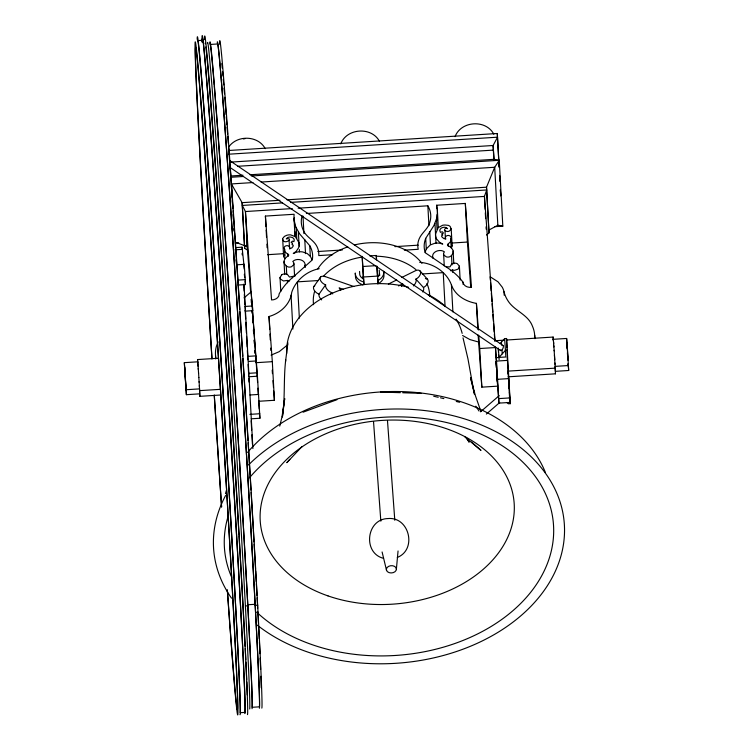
<?xml version="1.0" encoding="UTF-8"?>
<svg xmlns="http://www.w3.org/2000/svg" width="753" height="753" viewBox="0 0 753 753"><rect width="100%" height="100%" fill="white"/><g stroke="black" fill="none" stroke-linecap="round" stroke-linejoin="round"><path stroke-width="1.13" d="M369.761 255.888L376.284 255.474L376.481 259.634M284.926 258.43L283.599 256.594L282.686 238.485L284.408 236.404L286.705 235.303A7.163 4.951 -3.1 0 1 290.696 234.889L295.355 236.696L298.96 242.617A16.933 11.7 -3.1 0 1 298.659 247.69L296.193 251.351L293.275 253.526L296.211 252.311A10.636 7.351 -3.1 0 1 302.744 251.954L307.177 253.497L310.321 256.321A41.782 28.868 -3.1 0 1 311.921 259.719M283.599 256.594L284.408 254.542M396.398 568.986A5.026 3.633 -4.2 0 0 388.708 566.322A5.026 3.633 -4.2 0 0 389.047 572.609A5.026 3.633 -4.2 0 0 396.398 568.986L398.055 550.97M285.745 359.802C283.42 378.797 285.283 398.064 282.375 417.03L284.709 398.591L281.999 416.814L279.758 426.104M446.011 266.788L449.974 266.891L451.593 264.096A4.405 3.04 -3.1 0 1 457.297 263.672L459.396 266.195L458.182 269.094L454.511 270.327L452.544 269.969A24.115 16.66 -3.1 0 1 450.388 270.741M285.481 361.929L287.9 342.784M425.191 252.556A41.782 28.868 -3.1 0 1 426.283 248.979L430.245 244.941L434.745 243.313A10.617 7.332 -3.1 0 1 439.677 243.238L442.764 244.057L439.554 242.278L436.58 238.955A16.933 11.7 -3.1 0 1 435.535 233.967L438.237 227.651L442.595 225.269A7.163 4.951 -3.1 0 1 446.604 225.185C453.09 224.883 451.471 233.534 445.748 231.105C442.83 230.296 445.71 227.039 447.536 228.648C445.089 225.401 437.597 228.234 440.411 232.338L442.331 231.764L443.272 232.724C443.743 233.91 440.693 234.108 442.02 233.976L442.726 235.068L441.597 235.83A5.732 3.963 -3.1 0 0 442.02 237.026L443.79 238.541L445.842 239.049L445.249 237.553C445.776 234.917 450.2 234.663 451.075 237.186L450.708 238.739A7.285 5.036 -3.1 0 1 450.567 241.666L447.555 244.584A1.675 1.158 -3.1 0 0 447.611 245.318L451.226 247.558L452.911 250.1A10.551 7.295 -3.1 0 1 453.005 252.961L451.508 255.625L449.748 256.754A4.019 2.777 -3.1 0 1 446.407 256.895L443.969 255.201A5.252 3.624 -3.1 0 1 443.865 252.66L444.411 251.879C439.95 248.274 430.17 252.104 433.182 258.495M451.188 228.545L452.129 245.93L451.659 247.323M304.871 266.609C306.904 259.907 296.776 257.338 292.785 261.479L293.435 262.176A5.252 3.624 -3.1 0 1 293.708 264.708L291.543 266.703A4.019 2.777 -3.1 0 1 288.201 266.976L286.3 266.082L284.427 263.635A10.551 7.295 -3.1 0 1 284.107 260.783L285.406 258.053L288.653 255.371A1.675 1.158 -3.1 0 0 288.597 254.646L285.199 252.133A7.285 5.036 -3.1 0 1 284.634 249.252L284.041 247.756C284.559 245.12 288.983 244.866 289.858 247.389L289.491 248.942L291.853 247.897L292.983 246.457A5.732 3.963 -3.1 0 0 293.228 245.214C289.886 244.01 294.752 243.708 291.11 242.353L292.437 241.139L293.896 241.619C296.07 237.195 288.305 235.322 286.291 238.861C294.715 237.364 284.069 245.817 282.657 239.209M269.706 329.381L269.009 316.514C280.21 313.361 290.347 304.353 291.722 292.343C295.59 280.323 306.989 270.948 319.206 268.708M436.495 218.897L433.916 225.514L425.709 238.362A41.782 28.868 -3.1 0 0 425.285 252.763L447.659 267.936A81.898 56.579 -3.1 0 1 463.01 282.177C463.462 286.074 467.999 287.825 471.472 287.288L465.316 203.432L436.608 205.249A57.463 39.702 -3.1 0 1 436.505 218.897L437.069 229.514M280.784 291.449L280.031 277.546L281.744 274.789M218.059 341.806L216.412 346.258A53.425 36.906 -3.1 0 0 215.537 355.416L215.706 358.673M340.77 143.879C346.691 128.038 371.671 126.419 379.521 141.432M455.057 136.651C460.977 120.809 485.958 119.181 493.808 134.194M314.02 286.3L320.599 277.01M321.663 299.892A6.852 4.066 35.3 0 1 319.065 294.122L325.625 284.813A5.939 3.53 35.3 0 1 321.804 282.309A6.052 3.586 35.3 0 1 321.38 276.445M330.332 294.527L331.649 292.672M244.066 297.868L251.135 291.872L252.161 305.944M289.801 459.33L286.808 462.7L302.104 446.482M500.086 343.603L504.651 338.624L506.534 338.502L510.28 403.674L508.397 403.787L506.957 402.544M229.176 146.346C237.957 134.778 258.27 135.596 265.235 148.661M287.74 344.742L279.231 351.651L271.099 355.134M292.324 277.772L312.288 259.917A41.782 28.868 -3.1 0 0 309.756 245.694L299.741 234.014L296.211 227.773A57.463 39.702 -3.1 0 1 294.112 214.266L265.404 216.083L265.969 226.615M480.546 411.816L499.211 395.636M486.382 414.065L499.719 402.507M486.513 235.03L489.036 232.884L486.513 187.196L494.702 167.27L499.258 160.285L494.119 159.316L249.987 174.771M489.036 232.884L488.829 230.117L497.837 225.232L502.816 226.154L499.258 160.285L251.333 175.976M397.302 557.455C417.369 549.53 409.284 516.389 387.851 518.563C366.278 519.118 362.551 553.06 383.465 558.331M388.407 284.041L396.68 279.965M401.857 277.424L415.298 270.807A5.939 3.586 -41.9 0 1 418.95 270.271A6.052 3.652 -41.9 0 1 419.383 276.135A5.939 3.586 -41.9 0 1 415.91 279.099A6.852 4.132 -41.9 0 1 413.416 285.895M398.582 285.933L402.77 283.872A74.641 45.011 -41.9 0 0 401.537 286.328M303.111 412.183L336.977 399.683M289.613 280.916A24.115 16.66 -3.1 0 1 287.373 280.417L283.448 280.963L280.445 279.052L280.031 277.546M295.251 275.88L289.463 277.048L287.458 274.487A4.405 3.04 -3.1 0 0 281.744 274.789M197.465 40.615L202.359 40.304M228.714 150.496L497.291 133.497L499.183 167.194M228.865 154.196L497.564 137.187L493.102 145.498L493.874 159.852M230.879 162.093L493.102 145.498L494.119 159.316M237.854 166.281L493.441 150.101M242.955 175.214L230.794 175.986L230.202 167.919M230.559 177.294L243.125 176.494M232.084 197.117L231.378 183.93L252.914 182.565M261.112 182.047L494.702 167.27L497.837 225.232M279.965 200.27L242.118 202.67L231.378 183.93M286.987 199.827L486.513 187.196L488.829 230.117M282.507 202.886L242.315 205.437L242.118 202.67L244.64 248.349L247.53 250.156L245.44 211.537L242.315 205.437L244.64 248.349M290.705 202.369L486.711 189.963L484.433 196.411L485.12 209.287M292.296 208.572L245.44 211.537L257.611 382.543M298.16 208.195L484.433 196.411L495.013 340.507M306.367 213.485L427.855 205.804L428.956 207.922A40.831 28.209 -3.1 0 1 430.038 221.551C428.617 228.62 421.84 232.442 419.167 238.823A34.563 23.88 -3.1 0 0 418.226 249.29L404.342 250.165M235.265 243.087L238.692 242.871M494.815 226.662L502.816 226.154M247.135 245.422L244.433 245.591L235.614 242.306M244.518 246.203L247.219 246.033M235.727 247.596L242.014 247.191M234.964 249.836L242.315 249.365L244.414 269.273L244.217 264.341L236.875 264.802L239.699 309.511M267.494 254.702L283.561 253.686M317.804 251.521L342.333 249.968M394.892 246.645L418.254 245.158M451.329 243.068L467.406 242.052L470.738 287.477M332.638 254.702L318.764 255.587A34.563 23.88 -3.1 0 0 316.307 245.327C312.702 239.35 305.454 236.423 302.998 229.59A40.831 28.209 -3.1 0 1 302.085 215.951M419.703 262.345C433.097 263.145 446.774 272.021 451.442 284.973C455.113 295.477 465.919 301.642 476.423 303.384L478.381 330.012M363.37 279.109L362.165 256.368L362.842 266.496L375.879 265.668M237.901 280.107L245.252 279.645L244.217 264.341M364.01 284.37L363.53 276.982L377.648 276.087L377.008 266.167M238.108 285.039L245.45 284.578L245.252 279.645M318.397 280.53L297.397 281.857L299.355 318.142M422.235 273.96L443.235 272.633L445.07 306.575M245.083 306.443L252.424 305.982L252.716 310.669L245.374 311.13L245.318 310.49M197.625 362.249L197.55 359.567L218.539 358.24M247.681 356.395L255.841 355.877L256.293 360.96A56.456 0.546 86.4 0 0 257.225 372.791L259.926 418.254L251.182 418.809M494.834 340.751L504.162 340.158M506.496 340.017L553.135 337.062L553.671 343.735M199.649 391.513L199.724 393.847L186.368 394.685L184.325 362.664L197.691 361.816L197.888 363.774M553.276 339.951L553.276 339.311L566.633 338.464L567.517 349.976L568.675 370.495L555.309 371.342M248.641 361.44L256.293 360.96M256.538 362.664L272.322 361.666L274.412 400.285L258.627 401.283M478.804 335.8L479.736 348.535L495.53 347.538L497.611 386.157L481.826 387.155L478.127 334.981M507.39 350.164L505.508 350.286L498.994 357.411L499.107 359.642M248.481 373.347L257.225 372.791M495.38 347.086A56.456 0.546 86.4 0 0 496.218 357.666L499.493 357.459M248.782 376.764L257.535 376.208M496.218 357.666L496.519 361.082L507.456 360.395L509.847 402.431L498.919 403.128L497.987 390.543A56.456 0.546 86.4 0 0 497.432 382.392L497.328 380.858A56.456 0.546 86.4 0 0 496.82 373.733M186.368 394.685L186.16 389.734L199.517 388.887L199.884 396.332L220.676 395.014M568.468 365.534L555.102 366.382L555.469 373.817L508.106 376.82M220.441 389.329L199.649 390.638L199.329 385.517M507.87 371.135L555.234 368.132L554.914 363.012M249.94 394.986L258.684 394.431M497.677 379.305L508.604 378.618M249.892 414.366L259.729 413.745M498.919 403.128L498.712 398.619L509.649 397.932M245.487 605.958L247.935 605.807L247.85 604.753L255.201 604.283L255.276 605.346L257.724 605.186M245.045 712.385L240.151 712.696A336.798 3.247 86.4 0 0 221.871 373.657A336.798 3.247 86.4 0 0 197.55 40.53M380.566 392.049L400.342 392.68M402.676 392.755L421.294 393.348M478.513 342.003L469.938 339.584L462.587 335.49M433.7 396.238L438.218 397.283M440.477 397.81L443.856 398.601M456.271 401.481L459.659 402.271M325.014 276.52L353.769 286.488M343.509 289.416L339.123 287.9A74.641 44.295 35.3 0 1 340.676 290.178M229.59 160.502L503.117 345.552M229.929 167.401L500.529 350.474M464.93 436.975L480.979 450.407L471.585 442.039M419.816 270.732L427.356 279.128M415.91 279.099L423.44 287.495A6.852 4.132 -41.9 0 1 422.791 291.976M475.858 406.178L479.021 411.053M466.088 437.474L469.147 442.171L466.305 437.465M451.621 244.556L452.129 245.93M480.885 411.383L475.378 395.589L470.54 377.686L474.512 394.29M382.1 551.977L386.59 570.548M463.02 337.833L467.961 358.861L473.703 390.732M473.919 391.664L474.559 394.468M507.145 356.969L507.456 360.395M509.847 402.431L509.414 397.245M259.926 418.254L259.427 412.173M568.675 370.495L568.129 363.897M553.276 339.311L553.483 341.269M555.394 373.309L555.469 373.817M197.55 359.567L198.077 366.24M199.884 396.332L199.649 394.083M184.325 362.664L186.16 389.734M376.284 255.474L376.613 259.794M244.33 274.243L244.706 277.688M245.083 281.133L245.45 284.578M236.018 259.785L236.489 264.209M252.707 310.603L252.631 309.549M221.853 63.619L222.248 68.118M222.549 71.497L222.944 76.006M223.236 79.366L223.735 84.938M224.027 88.28L224.516 93.843M362.842 266.496L363.53 276.982M245.111 306.735L245.374 311.13M224.78 97.288L226.098 114.522M226.276 116.819L226.888 124.866M227.067 127.163L227.594 134.053M227.773 136.349L228.3 143.249M490.382 280.267L490.118 276.746L497.997 281.801L502.251 287.194A35.137 24.275 -3.1 0 1 504.011 291.74A53.472 36.944 -3.1 0 0 508.059 300.946C514.506 311.083 528.126 314.415 532.475 326.256A53.425 36.906 -3.1 0 1 534.677 335.207L534.941 338.671M509.423 392.002L510.28 403.674M504.651 338.624L505.875 356.978L498.994 357.411L498.307 348.074L498.495 352.432M501.394 342.182L501.611 345.1M501.969 349.957L502.251 353.854M490.551 282.61L491.154 290.818M491.333 293.171L491.935 301.379M492.104 303.723L492.707 311.94M492.876 314.283L493.394 321.324M493.573 323.668L494.175 331.885M494.345 334.228L494.853 341.213M496.048 362.052L496.472 367.822M496.924 376.792L497.272 381.47M379.239 270.186L379.578 275.57M387.494 420.814L394.798 520.276M373.535 421.699L380.839 521.161M359.548 271.438L359.793 274.76A9.93 6.862 -3.1 0 0 363.37 278.864M265.404 216.083L271.56 299.939C275.033 300.052 279.372 297.727 279.175 293.802A81.898 56.579 -3.1 0 1 292.305 277.753M269.009 316.514L272.322 361.666M272.2 370.184L272.454 373.657M272.972 380.604L273.48 387.55M273.734 391.023L274.412 400.285M252.509 310.641L255.869 356.338M256.124 359.802L256.293 362.108M252.161 310.424L252.33 312.768M252.848 319.809L253.017 322.152M253.535 329.193L253.789 332.713M254.307 339.754L254.57 343.274M255.088 350.314L255.342 353.835M246.626 237.901L250.627 292.333M251.135 299.365L251.398 302.875M252.001 311.083L252.17 313.417M252.603 319.281L252.857 322.792M253.375 329.823L253.629 333.334M254.147 340.365L254.41 343.886M254.928 350.907L255.098 353.251M255.615 360.282L255.785 362.626M215.527 355.416L215.782 358.87M553.587 342.144L553.897 346.992M496.519 361.082L498.712 398.619M228.545 146.741L232.931 208.459M197.992 364.65L198.312 369.497M553.85 345.881L554.161 350.823M496.387 367.596L495.973 361.459M378.128 283.486L377.648 276.087M233.091 210.784L234.428 230.531M234.578 232.856L236.696 264.181M198.265 368.386L198.566 373.328M567.79 358.983L567.395 352.771M554.142 350.267L554.754 359.783M259.22 409.039L259.004 405.669A56.456 0.546 86.4 0 0 258.665 400.69M252.594 308.984L252.424 306.076M239.849 311.846L241.205 332.817M241.355 335.151L242.711 356.122M242.861 358.447L247.991 440.458M198.557 372.773L198.867 377.517M554.424 354.955L555.017 364.264M248.142 442.811L250.975 490.052M198.839 377.46L199.159 382.289M567.15 348.743L566.633 338.464M251.116 492.349L253.3 529.095M199.093 381.611L199.432 386.769M253.366 530.253L254.015 541.915M254.147 544.24L255.531 568.713M255.653 571.047L256.246 581.532M256.378 583.867L257.037 595.519M567.028 342.888L567.969 360.273M568.157 363.746L568.28 366.062M534.686 335.207L534.856 338.474M499.625 175.393L499.945 181.238M500.387 189.436L500.698 195.112M497.291 133.497L499.107 167.015M499.606 176.258L499.851 180.88M500.359 190.132L500.67 195.912M504.011 291.74L504.199 295.223M506.534 338.502L507.033 347.811M507.155 350.136L507.475 355.953M508.67 378.053L509.235 388.52M498.618 354.663L498.74 356.894M485.318 212.798L485.629 218.643M486.071 226.841L486.203 229.185M479.736 348.535L481.826 387.155M476.423 303.384L477.816 329.127M465.316 203.432L467.406 242.052M463.029 282.168L463.161 284.502M459.396 266.195L460.149 280.097M453.127 251.041L453.814 263.785M452.544 269.969L452.675 272.294M450.708 238.739L451.207 248.01M451.508 255.625L452.007 264.896M451.442 284.973L452.901 311.893M448.139 243.991L448.261 246.306M444.985 230.682L445.418 238.795M443.639 254.373L444.261 265.96M437.333 209.767L438.284 227.331M436.608 205.249L436.806 208.76M437.116 214.605L437.437 220.46M434.961 223.349L436.034 243.238M429.756 231.689L430.452 244.565M427.855 205.804L428.928 225.693M425.709 238.362L426.283 248.979M379.597 275.626L379.484 273.508A9.93 6.862 -3.1 0 1 378.034 276.69M376.858 266.6L377.357 275.899M363.511 279.391L363.322 275.984A74.641 0.715 86.4 0 0 363.84 283.787M309.747 245.704L310.321 256.321M304.767 239.595L305.52 253.639M302.988 216.055L303.939 233.609M305.153 265.112L305.276 267.428M298.386 231.99L299.148 246.09M299.336 249.563L299.468 251.888M296.211 227.773L296.786 238.4M294.291 217.777L294.8 227.142M295.054 231.82L295.308 236.498M294.056 218.841L294.997 236.395M293.915 263.851L294.545 275.438M289.114 240.555L289.491 247.502M291.063 295.129L292.898 329.07M287.938 254.128L288.06 256.444M287.373 280.427L287.495 282.742M286.3 266.082L286.742 274.196M284.634 249.252L285.001 256.208M284.032 261.743L284.719 274.487M266.157 230.126L266.543 237.148M266.92 244.17L267.108 247.681M269.96 334.068L270.271 339.914M270.713 348.112L270.845 350.456M257.912 388.162L258.223 393.819M251.511 298.819L251.7 302.301M244.028 284.568L252.895 448.59M243.765 284.182L244.141 291.025M244.32 294.442L244.876 304.767M245.196 310.622L245.638 318.82M245.826 322.331L246.4 332.873M246.589 336.393L247.163 346.926M247.351 350.446L247.85 359.812M248.104 364.499L248.678 375.041M248.866 378.552L249.055 382.063M251.144 420.711L251.653 430.085M251.907 434.763L252.415 444.138M232.282 200.627L232.724 208.816M233.035 214.671L233.289 219.358M233.797 228.714L233.919 231.058M184.72 367.088L185.972 390.261M507.917 372.133L508.021 374.147M257.159 597.854L257.695 608.358M257.874 611.85L258.477 623.522M258.656 627.023L259.248 638.695M259.427 642.187L259.973 653.708M555.243 369.008L555.309 370.692M553.22 339.735L553.135 337.062M260.161 658.216L260.632 669.492M260.905 676.26L261.197 687.705M197.691 361.816L197.691 362.457M377.771 283.937A14.288 9.874 -3.1 0 0 383.889 274.384L383.71 271.212A14.288 9.874 -3.1 0 1 377.592 280.775M362.899 284.879A14.288 9.874 -3.1 0 1 355.444 276.182L355.275 273.01A14.288 9.874 -3.1 0 0 362.73 281.716M313.577 304.692A58.292 42.14 -4.2 0 1 314.594 291.467M323.649 276.05A58.292 42.14 -4.2 0 1 361.111 257.253M376.293 256.189A58.292 42.14 -4.2 0 1 415.91 269.583M426.932 283.599A58.292 42.14 -4.2 0 1 429.709 296.56M317.813 268.821A58.292 42.14 -4.2 0 1 347.782 246.88M354.428 244.941A58.292 42.14 -4.2 0 1 421.915 263.343M205.089 43.166A333.701 3.219 86.4 0 1 205.324 43.834M205.804 46.968A333.701 3.219 86.4 0 1 217.946 202.99M218.022 204.072A333.701 3.219 86.4 0 1 239.03 534.846M239.087 535.929A333.701 3.219 86.4 0 1 245.13 646.328M245.243 648.484A333.701 3.219 86.4 0 1 245.789 659.675M245.902 662.122A333.701 3.219 86.4 0 1 246.683 679.62M246.777 681.983A333.701 3.219 86.4 0 1 247.257 694.953M211.998 358.757A333.701 3.219 86.4 0 1 197.446 61.501A333.701 3.219 86.4 0 1 230.945 565.202A333.701 3.219 86.4 0 1 227.397 590.333M221.608 506.675A333.701 3.219 86.4 0 1 214.294 395.099M207.452 43.09A333.701 3.219 86.4 0 1 231.331 368.264A333.701 3.219 86.4 0 1 249.742 708.978M202.02 41.735A339.311 3.276 86.4 0 1 226.634 370.918A339.311 3.276 86.4 0 1 244.574 712.451M202.199 42.262A336.798 3.247 86.4 0 1 226.775 373.413A336.798 3.247 86.4 0 1 244.584 711.02M211.941 358.805A339.311 3.276 86.4 0 1 197.173 56.71A339.311 3.276 86.4 0 1 231.35 571.226A339.311 3.276 86.4 0 1 227.284 589.759M221.58 507.136A339.311 3.276 86.4 0 1 214.247 395.269M197.173 39.344A339.311 3.276 86.4 0 1 221.815 372.453A339.311 3.276 86.4 0 1 239.981 714.597M204.487 39.617A339.311 3.276 86.4 0 1 228.611 363.351A339.311 3.276 86.4 0 1 247.455 714.625M242.221 254.891A60.692 0.584 86.4 0 1 242.146 253.215M241.977 248.179A60.692 0.584 86.4 0 1 242.315 249.365M209.805 43.589A333.701 3.219 86.4 0 1 233.929 370.523A333.701 3.219 86.4 0 1 252.001 708.714M214.181 84.995A332.167 3.2 86.4 0 0 209.993 44.465L217.344 44.003A332.167 3.2 86.4 0 1 241.111 367.68A332.167 3.2 86.4 0 1 259.437 706.832L252.095 707.293A332.167 3.2 86.4 0 0 233.844 369.299M214.257 85.936A332.167 3.2 86.4 0 1 233.769 368.142M217.241 42.479A333.701 3.219 86.4 0 1 241.732 377.281A333.701 3.219 86.4 0 1 259.343 708.253M219.537 44.258A333.701 3.219 86.4 0 1 243.266 362.635A333.701 3.219 86.4 0 1 261.79 708.093M243.435 138.947A6.222 4.499 -4.2 0 1 245.036 138.693M502.477 345.476A2.843 1.195 -65.2 0 1 502.712 348.874A2.843 1.195 -65.2 0 1 500.19 349.797M508.699 386.505A56.456 0.546 86.4 0 1 508.812 388.162M426.49 278.666A6.052 3.652 -41.9 0 1 426.913 284.53A5.939 3.586 -41.9 0 1 423.44 287.495M425.407 278.629A5.939 3.586 -41.9 0 1 426.499 278.77M377.959 282.893A74.641 0.715 86.4 0 1 377.705 279.024M325.644 284.822A6.852 4.066 35.3 0 0 331.649 292.682A16.764 9.949 35.3 0 1 332.704 293.905M314.792 285.735A6.052 3.586 35.3 0 0 315.225 291.599A5.939 3.53 35.3 0 0 319.046 294.103M321.38 276.549A5.939 3.53 35.3 0 1 325.023 276.624M249.441 477.826A164.926 119.238 -4.2 0 1 493.093 440.241A164.926 119.238 -4.2 0 1 502.74 618.75A164.926 119.238 -4.2 0 1 256.698 612.161M231.651 577.269A164.926 119.238 -4.2 0 1 228.319 515.636M286.724 353.411A88.572 64.033 -4.2 0 1 408.606 287.298M428.278 294.705A88.572 64.033 -4.2 0 1 444.439 305.558M456.064 319.112A88.572 64.033 -4.2 0 1 462.173 333.372M225.476 493.676A164.926 119.238 -4.2 0 1 226.455 490.269M247.577 452.459A164.926 119.238 -4.2 0 1 409.98 391.993A164.926 119.238 -4.2 0 1 545.332 472.31M248.499 464.959A175.788 127.088 -4.2 0 1 503.672 436.043A175.788 127.088 -4.2 0 1 513.706 621.583A175.788 127.088 -4.2 0 1 257.149 625.046M231.5 598.174A175.788 127.088 -4.2 0 1 225.589 495.512M327.988 595.896A127.285 92.026 -4.2 0 0 514.224 504.256A127.285 92.026 -4.2 0 0 319.385 436.731A127.285 92.026 -4.2 0 0 327.988 595.896"/></g></svg>
